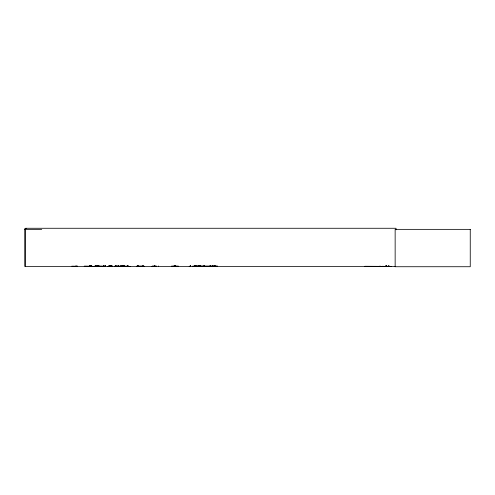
<?xml version="1.0" encoding="UTF-8"?>
<svg xmlns="http://www.w3.org/2000/svg" width="495" height="495" viewBox="0 0 495 495"><rect width="100%" height="100%" fill="white"/><g stroke="black" fill="none" stroke-linecap="round" stroke-linejoin="round"><path stroke-width="0.74" d="M94.254 266.409L84.28 266.397M380.005 266.409L380.005 265.976M152.231 266.137L156.197 266.112L156.197 266.421M156.173 266.137L152.039 266.421M121.918 266.137L121.943 266.421M125.52 266.372L121.065 266.341M119.728 266.372L114.865 266.118L119.771 266.112L119.771 266.421M196.008 266.137L196.039 266.421M198.111 266.137L198.105 266.421M112.693 266.372L107.842 266.421M208.766 266.372L208.81 266.421M211.476 266.137L211.513 266.421M97.565 266.137L97.602 266.421M99.05 266.137L99.087 266.421M190.624 266.137L189.498 266.421M105.602 266.384L103.084 266.384M190.587 266.384L189.195 266.421M26.297 228.659L24.75 228.659L24.75 266.421L395.245 266.421M24.75 229.358L41.728 229.358M84.286 266.18L94.254 266.421M102.267 266.18L94.601 266.106L94.601 266.421M120.978 266.118L125.557 266.112L125.557 266.421M126.231 266.421L126.231 266.112L129.845 266.421M136.787 266.18L143.971 266.112L143.958 266.421M171.462 266.18L178.441 266.18M217.392 266.18L192.722 266.112L192.809 266.421M84.274 266.267L91.278 266.267M95.275 266.273L102.279 266.267M136.775 266.273L143.779 266.267M171.443 266.273L178.454 266.267M196.397 266.273L217.404 266.273M364.827 266.285L390.753 266.409M94.619 266.384L102.273 266.397M126.293 266.384L130.086 266.421M136.781 266.397L144.262 266.421M171.449 266.397L178.447 266.397M138.656 266.137L138.619 266.421M109.655 266.112L109.624 266.421M104.507 266.112L104.495 266.421M96.89 266.137L96.853 266.421M95.417 266.112L95.405 266.421M216.457 266.137L216.426 266.421M213.766 266.372L213.722 266.421M200.599 266.137L200.568 266.421M173.491 266.106L173.485 266.421M396.019 229.791L396.019 228.269L25.622 228.269L25.622 266.421M391.576 266.421L364.821 266.397L391.434 266.421M388.99 265.877L389.014 266.421M388.928 266.112L388.928 266.421M388.785 266.421L388.767 265.877L388.736 266.421M388.587 265.877L388.587 266.421M386.614 266.421L386.583 265.877L386.564 266.421M386.335 265.877L386.36 266.421M385.877 265.877L385.877 266.421M385.685 266.421L385.654 265.877L385.624 266.421M382.975 266.112L382.975 266.421M217.392 266.421L192.481 266.421M217.286 266.112L217.286 266.421M215.449 266.112L215.449 266.421M215.121 265.877L215.121 266.421L215.047 265.877M214.972 265.877L214.91 266.421M214.706 265.877L214.725 266.421M214.626 265.877L214.576 266.421M214.558 265.877L214.483 266.421M214.459 265.877L214.366 266.421M214.329 265.877L214.347 266.421M213.085 265.877L213.097 266.421M212.986 265.877L212.961 266.421L212.85 265.877M210.752 266.032L210.752 266.421M210.703 265.877L210.66 266.421M210.61 265.877L210.61 266.421M210.542 266.421L210.468 265.877L210.338 266.421M210.307 265.877L210.257 266.421M210.196 265.877L210.152 266.421M210.115 265.877L210.053 266.421M210.022 265.877L209.991 266.421M204.386 265.877L204.386 266.421M204.305 265.877L204.336 266.421M204.157 265.877L204.225 266.421M204.138 265.877L204.138 266.421M204.008 266.421L203.99 265.877L203.878 266.421M203.829 265.877L203.767 266.421M202.678 266.112L202.678 266.421M201.446 266.112L201.446 266.421M200.357 266.032L200.357 266.421M200.308 265.877L200.24 266.421M200.129 265.877L200.197 266.421M200.116 265.877L200.116 266.421M199.986 265.877L199.968 266.421M199.9 265.877L199.856 266.421M199.801 265.877L199.739 266.421M199.225 266.112L199.225 266.421M198.928 265.877L198.953 266.421M198.86 265.877L198.811 266.421M198.73 265.877L198.724 266.421L198.6 265.877M198.52 265.877L198.483 266.421L198.433 265.877M198.353 266.032L198.353 266.421M198.254 266.112L198.254 266.421M197.92 266.112L197.895 266.421M197.592 266.112L197.641 266.421M197.264 266.112L197.295 266.421M196.744 266.112L196.8 266.421M196.676 266.112L196.676 266.421M196.465 266.112L196.453 266.421M196.367 266.112L196.367 266.421M196.305 266.112L196.305 266.421M195.772 265.877L195.785 266.421M195.612 266.032L195.612 266.421M195.531 265.877L195.525 266.421M195.42 265.877L195.476 266.421M195.333 265.877L195.284 266.421M195.098 266.421L195.098 265.877L194.981 266.421M194.888 265.877L194.937 266.421M194.783 265.877L194.832 266.421M194.702 265.877L194.721 266.421M194.572 265.877L194.572 266.421M194.554 265.877L194.492 266.421M194.442 266.421L194.387 265.877L194.331 266.421M190.655 265.877L190.662 266.421M190.544 265.877L190.6 266.421M190.222 265.877L190.16 266.421M190.099 265.877L190.117 266.421M175.731 265.951L175.731 266.421M175.341 266.421L175.279 265.877L175.18 266.421M175.119 265.877L175.082 266.421M174.983 265.877L175.007 266.421M174.939 266.032L174.939 266.421M174.642 265.951L174.642 266.421M174.246 265.951L174.246 266.421M158.53 265.951L158.53 266.421M154.7 265.877L154.743 266.421M154.601 266.421L154.403 265.877M154.298 265.877L154.341 266.421M154.205 265.877L154.205 266.421M152.262 266.112L152.262 266.421M143.358 266.421L143.34 265.877L143.234 266.421M142.913 265.877L142.907 266.421M142.851 265.877L142.795 266.421L142.789 266.032M138.476 266.421L138.352 265.877M137.975 265.877L138.031 266.421M137.87 266.421L137.851 265.877L137.796 266.421M137.721 265.877L137.728 266.421M137.431 265.877L137.431 266.421M137.356 265.877L137.344 266.421M137.307 265.877L137.307 266.421M128.056 265.877L128.1 266.421M127.976 265.877L128.032 266.421M127.852 265.877L127.933 266.421M127.753 266.421L127.753 265.877L127.673 266.421M127.555 265.877L127.623 266.421M127.5 266.032L127.5 266.421M124.282 266.421L124.239 265.877L124.165 266.421M124.121 265.877L124.059 266.421M123.923 265.877L123.942 266.421M123.861 265.877L123.861 266.421M123.762 265.877L123.738 266.421M123.688 265.877L123.688 266.421M122.63 265.877L122.618 266.421L122.513 265.877M122.451 265.877L122.432 266.421M122.29 265.877L122.302 266.421M122.222 265.877L122.178 266.421M122.104 265.877L122.117 266.421M122.061 266.032L122.061 266.421M121.046 265.877L121.058 266.421M120.984 265.877L120.953 266.421L120.922 265.877M120.539 266.421L120.539 265.877L120.421 266.421M118.664 266.032L118.664 266.421L118.59 265.877M118.503 265.877L118.552 266.421M118.423 265.877L118.441 266.421M118.293 265.877L118.274 266.421M118.212 265.877L118.163 266.421M118.051 265.877L118.095 266.421M116.443 266.112L116.443 266.421M116.195 266.421L116.047 265.877M115.861 265.877L115.781 266.421M115.688 265.877L115.731 266.421M115.638 266.032L115.638 266.421M112.736 266.421L112.736 266.112L108.139 266.421M111.87 265.877L111.944 266.421M111.845 266.421L111.796 265.877L111.715 266.421M111.53 265.877L111.517 266.421M111.375 265.877L111.394 266.421M111.307 265.877L111.307 266.421M111.09 266.112L111.09 266.421M110.546 265.951L110.546 266.421M110.342 265.877L110.335 266.421M110.218 265.877L110.286 266.421M110.144 265.951L110.144 266.421M109.921 265.877L109.94 266.421M109.797 265.877L109.847 266.421M109.742 266.032L109.698 266.421M109.506 266.032L109.506 266.421M109.457 266.421L109.401 265.877L109.327 266.421M109.03 265.877L109.036 266.421M108.962 265.877L108.956 266.421M108.857 265.877L108.857 266.421M105.676 266.421L105.676 266.112L103.01 266.421M105.577 266.032L105.577 266.421M105.478 265.877L105.528 266.421M105.398 265.877L105.373 266.421M105.107 265.877L105.095 266.421M105.033 266.421L104.977 265.877L104.928 266.421M104.228 266.112L104.228 266.421M103.777 265.877L103.721 266.421M103.665 265.877L103.672 266.421M103.597 265.877L103.597 266.421M103.294 265.877L103.307 266.421M103.22 265.877L103.232 266.421M103.183 265.877L103.177 266.421M98.969 266.032L98.969 266.421M98.876 265.877L98.92 266.421M98.796 265.877L98.783 266.421M98.493 265.877L98.499 266.421M98.369 265.877L98.425 266.421M98.319 265.877L98.319 266.421M97.428 265.877L97.428 266.421M97.391 265.877L97.404 266.421M97.298 265.877L97.298 266.421M97.199 265.877L97.156 266.421M97.057 265.877L97.057 266.421M96.104 265.877L96.098 266.421L96.049 265.877M95.671 265.877L95.708 266.421M95.603 266.421L95.609 265.877L95.504 266.421M91.86 265.951L91.86 266.421M91.649 266.032L91.649 266.421M91.575 265.877L91.544 266.421M91.532 265.877L91.439 266.421M91.352 265.877L91.346 266.421M91.235 265.877L91.241 266.421M91.16 265.877L91.136 266.421M91.043 265.877L91.043 266.421L90.981 265.877M90.863 265.877L90.857 266.421M90.795 265.877L90.733 266.421L90.69 265.877M90.022 265.877L89.997 266.421L89.923 265.877M89.836 265.877L89.812 266.421M89.75 265.877L89.688 266.421M89.663 265.877L89.651 266.421M77.635 266.421L77.635 266.112L74.671 266.112L74.671 266.421M76.471 266.112L76.471 266.421M75.859 266.112L75.859 266.421M73.173 265.951L73.173 266.421M72.084 265.951L72.084 266.421M470.25 229.358L395.146 229.358L395.146 266.731L470.25 266.731L470.25 229.358M386.787 266.421L386.787 265.877L386.762 266.421M212.726 266.421L212.72 265.877L212.695 266.421M199.108 266.421L199.108 266.112L199.089 266.421M175.521 266.421L175.521 265.877L175.478 266.421M76.174 266.421L76.174 266.112L76.15 266.421"/></g></svg>
